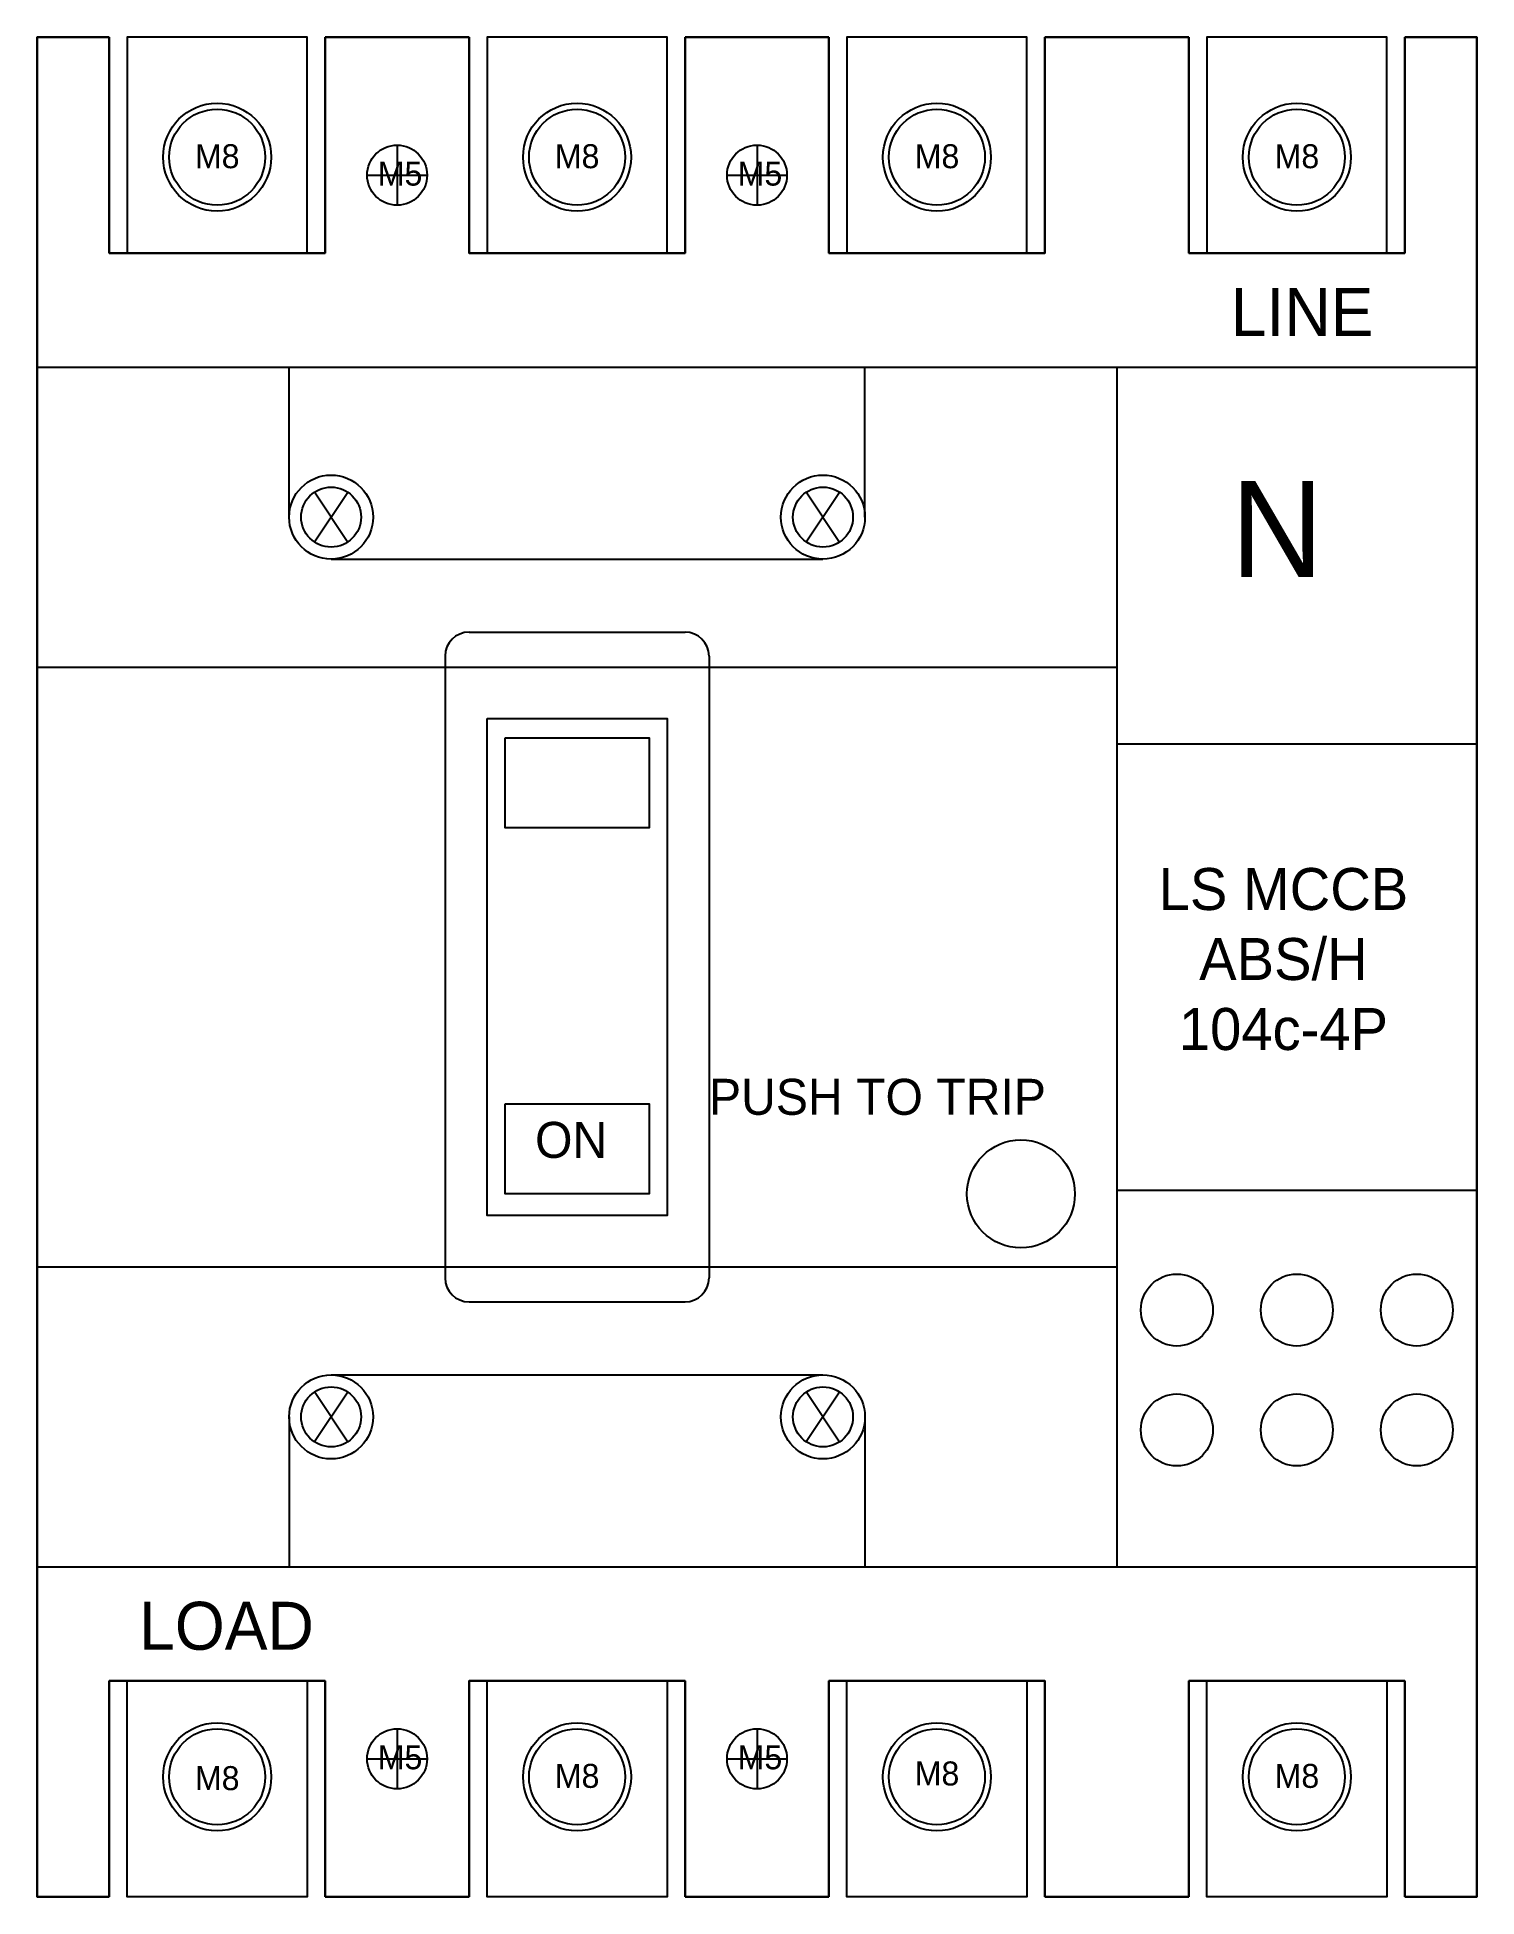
# Model space of a CAD drawing. Header units: millimetres. Extents: x 0 to 120, y 0 to 155.
import ezdxf

# ---------------------------------------------------------------- set-up
doc = ezdxf.new("R2010")
doc.units = ezdxf.units.MM

# ---------------------------------------------------------------- blocks, each defined once
blk = doc.blocks.new('1 AF125 4P')
for p, q in [((54, 0), (66, 0)), ((0, -27.5), (90, -27.5)), ((21, -40), (21, -27.5)), ((69, -40), (69, -27.5)), ((90, -27.5), (90, -127.5)), ((90, -27.5), (120, -27.5)), ((24.5, -40), (23.11, -37.92)), ((24.5, -40), (25.89, -37.92)), ((65.5, -40), (64.11, -37.92)), ((65.5, -40), (66.89, -37.92)), ((24.5, -40), (23.11, -42.08)), ((24.5, -40), (25.89, -42.08)), ((65.5, -40), (64.11, -42.08)), ((65.5, -40), (66.89, -42.08)), ((24.5, -43.5), (65.5, -43.5)), ((36, -49.59), (54, -49.59)), ((0, -52.5), (90, -52.5)), ((34, -51.59), (34, -103.41)), ((34, -52.5), (56, -52.5)), ((56, -51.59), (56, -103.41)), ((90, -58.91), (120, -58.91)), ((90, -96.09), (120, -96.09)), ((0, -102.5), (90, -102.5)), ((34, -102.5), (56, -102.5)), ((36, -105.41), (54, -105.41)), ((24.5, -111.5), (65.5, -111.5)), ((24.5, -115), (23.11, -112.92)), ((24.5, -115), (25.89, -112.92)), ((65.5, -115), (64.11, -112.92)), ((65.5, -115), (66.89, -112.92)), ((21, -115), (21, -127.5)), ((24.5, -115), (23.11, -117.08)), ((24.5, -115), (25.89, -117.08)), ((65.5, -115), (64.11, -117.08)), ((65.5, -115), (66.89, -117.08)), ((69, -115), (69, -127.5)), ((0, -127.5), (90, -127.5)), ((90, -127.5), (120, -127.5)), ((54, -155), (66, -155))]:
    blk.add_line(p, q)
at = {"color": 4}
for p, q in [((30, -9), (30, -14)), ((60, -9), (60, -14)), ((27.5, -11.5), (32.5, -11.5)), ((57.5, -11.5), (62.5, -11.5)), ((30, -141), (30, -146)), ((60, -141), (60, -146)), ((27.5, -143.5), (32.5, -143.5)), ((57.5, -143.5), (62.5, -143.5))]:
    blk.add_line(p, q, dxfattribs=at)
at = {"lineweight": 30}
for points in [[(6, 0), (0, 0), (0, -155), (6, -155)], [(24, 0), (24, -18), (6, -18), (6, 0)], [(36, 0), (24, 0)], [(36, 0), (36, -18), (54, -18), (54, 0)], [(66, 0), (54, 0)], [(66, 0), (66, -18), (84, -18), (84, 0)], [(96, 0), (84, 0)], [(96, 0), (96, -18), (114, -18), (114, 0)], [(114, -155), (120, -155), (120, 0), (114, 0)], [(24, -155), (24, -137), (6, -137), (6, -155)], [(36, -155), (36, -137), (54, -137), (54, -155)], [(66, -155), (66, -137), (84, -137), (84, -155)], [(96, -155), (96, -137), (114, -137), (114, -155)], [(24, -155), (36, -155)], [(54, -155), (66, -155)], [(84, -155), (96, -155)]]:
    blk.add_lwpolyline(points, dxfattribs=at)
for points in [[(6, 0), (0, 0), (0, -155), (6, -155)], [(36, 0), (24, 0)], [(66, 0), (54, 0)], [(114, -155), (120, -155), (120, 0), (114, 0)], [(24, -155), (36, -155)], [(54, -155), (66, -155)]]:
    blk.add_lwpolyline(points)
for points in [[(37.5, -56.79), (52.5, -56.79), (52.5, -98.21), (37.5, -98.21)], [(39, -58.41), (51, -58.41), (51, -65.91), (39, -65.91)], [(39, -88.91), (51, -88.91), (51, -96.41), (39, -96.41)]]:
    blk.add_lwpolyline(points, close=True)
for centre, radius in [((15, -10), 4), ((45, -10), 4), ((75, -10), 4), ((105, -10), 4), ((24.5, -40), 3.5), ((65.5, -40), 3.5), ((24.5, -40), 2.5), ((65.5, -40), 2.5), ((82, -96.41), 4.5), ((95, -106.09), 3), ((105, -106.09), 3), ((115, -106.09), 3), ((24.5, -115), 3.5), ((65.5, -115), 3.5), ((24.5, -115), 2.5), ((65.5, -115), 2.5), ((95, -116.09), 3), ((105, -116.09), 3), ((115, -116.09), 3), ((15, -145), 4), ((45, -145), 4), ((75, -145), 4), ((105, -145), 4)]:
    blk.add_circle(centre, radius)
for centre, start, end in [((36, -51.59), 90, 180), ((54, -51.59), 0, 90), ((36, -103.41), 180, 270), ((54, -103.41), 270, 0)]:
    blk.add_arc(centre, 2, start, end)
at = {"attachment_point": 1}
for s, width, insert, char_height in [('M8', 0.2, (13.15, -8.92), 2), ('M8', 0.2, (43.15, -8.92), 2), ('M8', 0.2, (73.15, -8.92), 2), ('M8', 0.2, (103.15, -8.92), 2), ('LINE', 14.0775, (99.5, -20.91), 4), ('N', 14.0775, (99.5, -37), 8), ('PUSH TO TRIP', 37.6575, (56, -86.82), 3), ('ON', 7.2418, (41.5, -90.41), 3), ('LOAD', 14.0775, (8.5, -130.41), 4), ('M8', 0.2, (13.15, -144.11), 2), ('M8', 0.2, (43.15, -143.92), 2), ('M8', 0.2, (73.15, -143.72), 2), ('M8', 0.2, (103.15, -143.92), 2)]:
    blk.add_mtext_dynamic_manual_height_columns(s, width=width, gutter_width=1, heights=[0], dxfattribs=dict(at, insert=insert, char_height=char_height))
at = {"color": 4, "char_height": 2, "attachment_point": 1}
for insert in [(28.39, -10.37), (58.39, -10.37), (28.39, -142.37), (58.39, -142.37)]:
    blk.add_mtext_dynamic_manual_height_columns('M5', width=0.2, gutter_width=1, heights=[0], dxfattribs=dict(at, insert=insert))
blk = doc.blocks.new('LS 125AF 4P')
at = {"color": 1}
for points in [[(7.5, -18), (22.5, -18), (22.5, 0), (7.5, 0)], [(7.5, -137), (22.5, -137), (22.5, -155), (7.5, -155)]]:
    blk.add_lwpolyline(points, close=True, dxfattribs=at)
at = {"color": 2}
for points in [[(37.5, -18), (52.5, -18), (52.5, 0), (37.5, 0)], [(37.5, -137), (52.5, -137), (52.5, -155), (37.5, -155)]]:
    blk.add_lwpolyline(points, close=True, dxfattribs=at)
at = {"color": 5}
for points in [[(67.5, -18), (82.5, -18), (82.5, 0), (67.5, 0)], [(67.5, -137), (82.5, -137), (82.5, -155), (67.5, -155)]]:
    blk.add_lwpolyline(points, close=True, dxfattribs=at)
at = {"color": 8}
for points in [[(97.5, -18), (112.5, -18), (112.5, 0), (97.5, 0)], [(97.5, -137), (112.5, -137), (112.5, -155), (97.5, -155)]]:
    blk.add_lwpolyline(points, close=True, dxfattribs=at)
at = {"color": 1}
for centre in [(15, -10), (15, -145)]:
    blk.add_circle(centre, 4.5, dxfattribs=at)
at = {"color": 2}
for centre in [(45, -10), (45, -145)]:
    blk.add_circle(centre, 4.5, dxfattribs=at)
at = {"color": 5}
for centre in [(75, -10), (75, -145)]:
    blk.add_circle(centre, 4.5, dxfattribs=at)
at = {"color": 8}
for centre in [(105, -10), (105, -145)]:
    blk.add_circle(centre, 4.5, dxfattribs=at)
at = {"color": 4}
for centre in [(30, -11.5), (60, -11.5), (30, -143.5), (60, -143.5)]:
    blk.add_circle(centre, 2.5, dxfattribs=at)
blk.add_blockref('1 AF125 4P', (0, 0))
at = {"insert": (88.31, -69.25), "char_height": 3.5, "attachment_point": 1}
blk.add_mtext_dynamic_manual_height_columns('\\pxqc;{\\C1;LS MCCB\\PABS/H\\P104c-4P}', width=31.1435, gutter_width=1, heights=[0], dxfattribs=at)

msp = doc.modelspace()

# ---------------------------------------------------------------- block references
msp.add_blockref('LS 125AF 4P', (0, 155))

doc.saveas('drawing.dxf')
